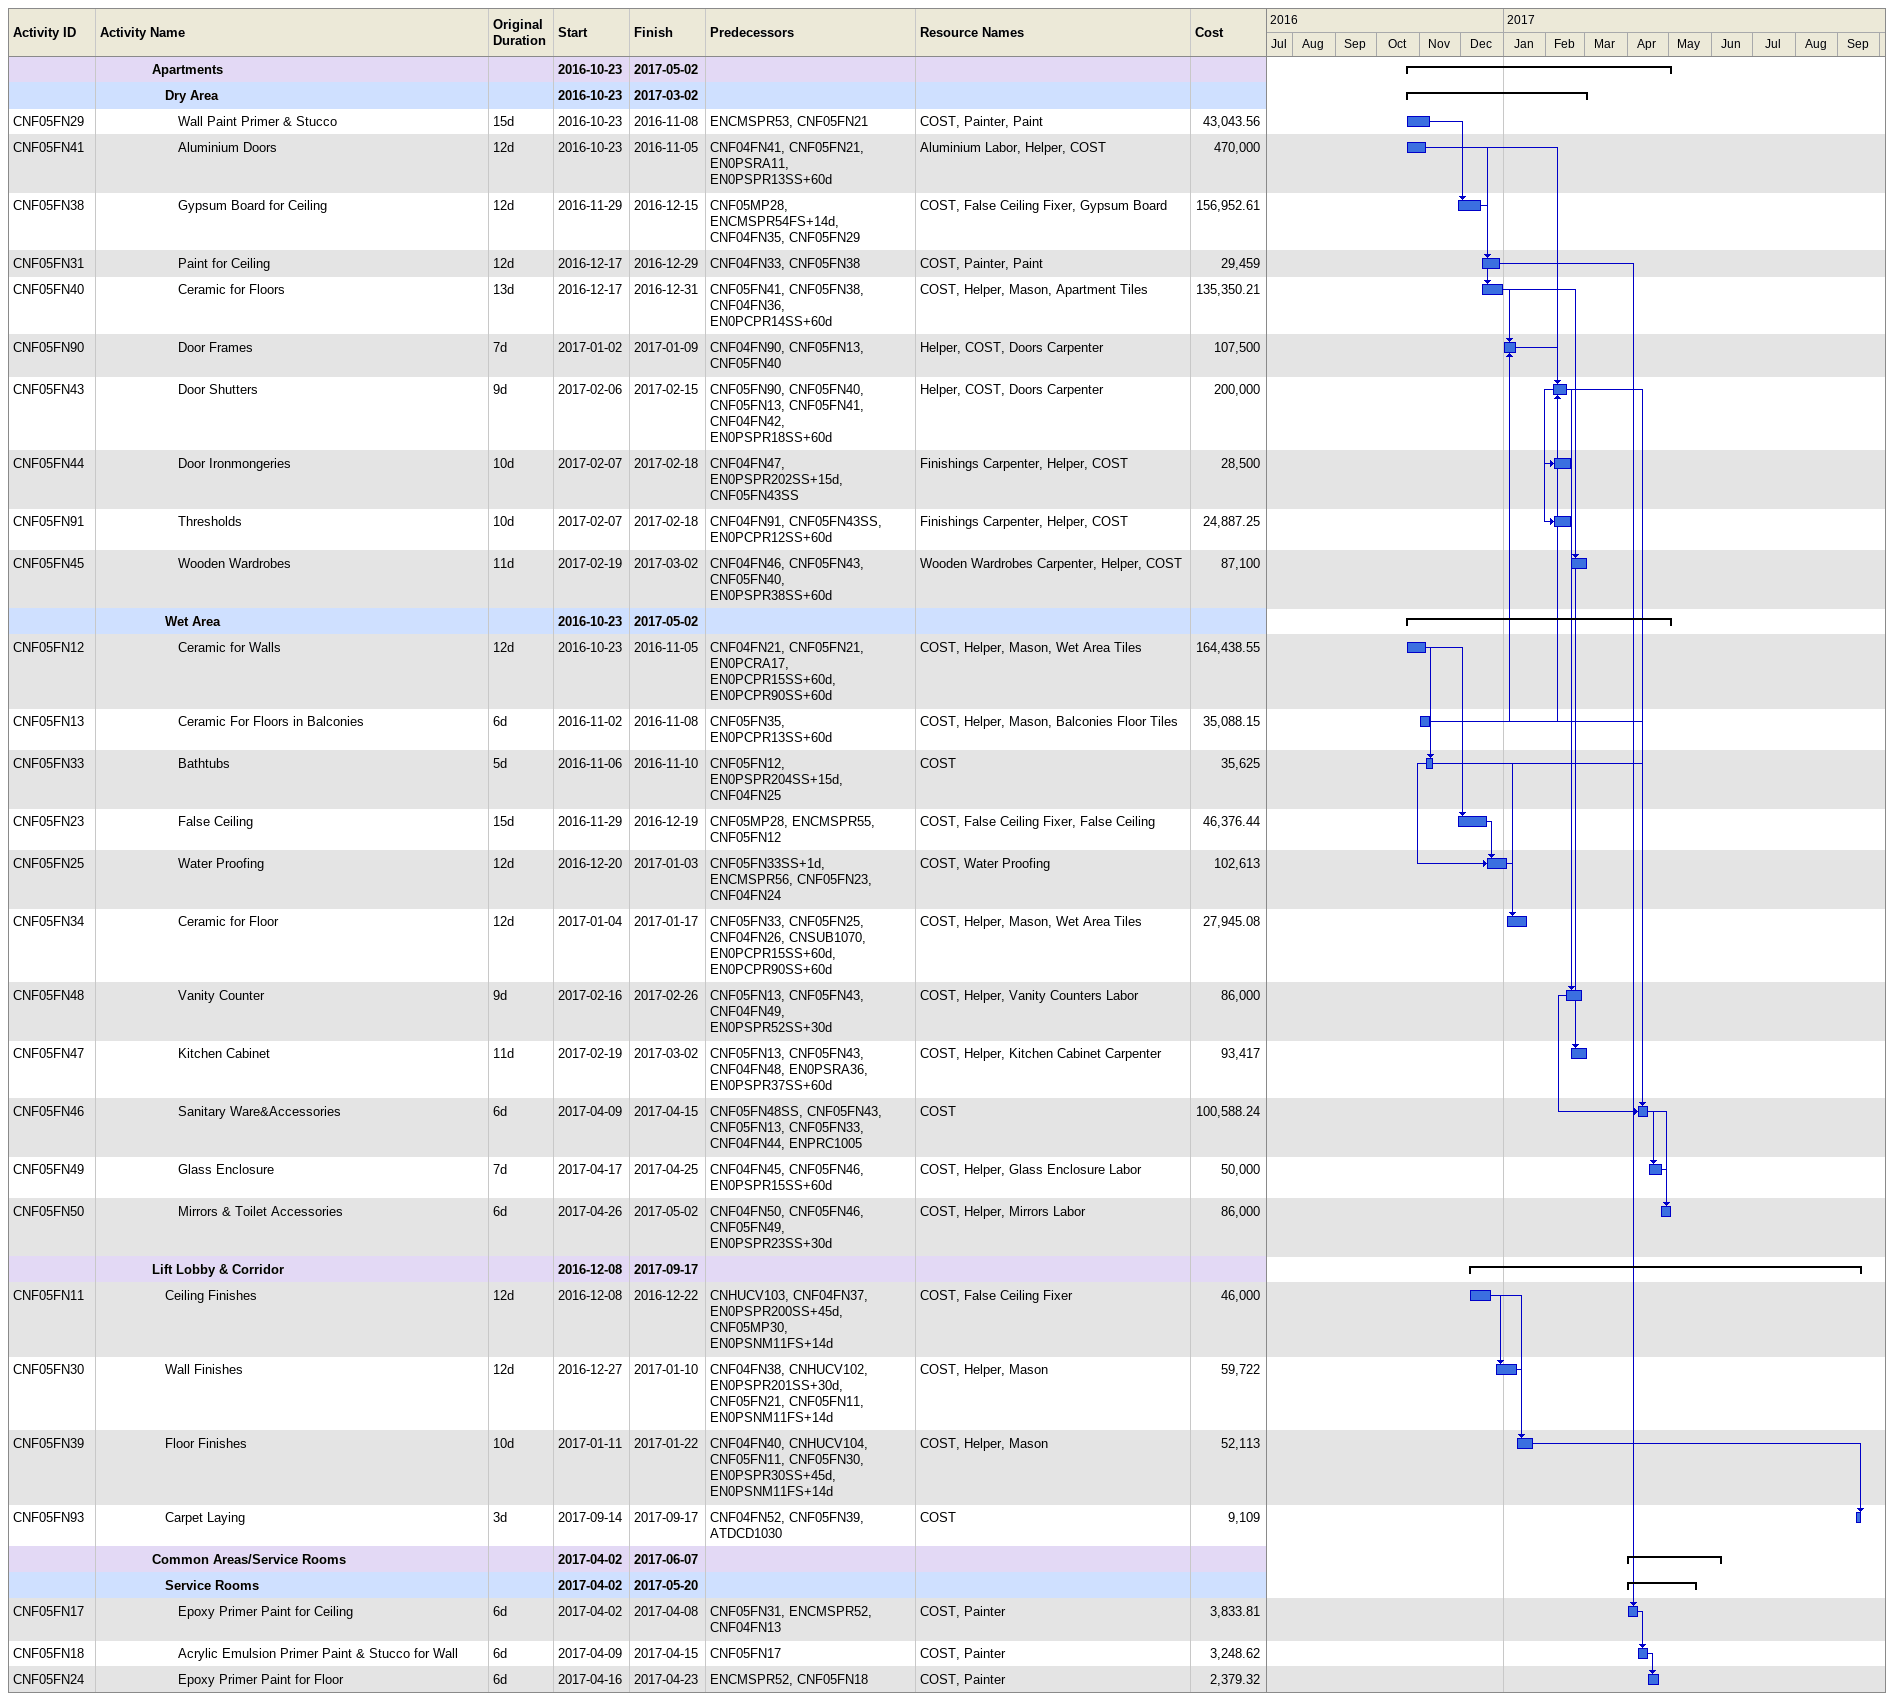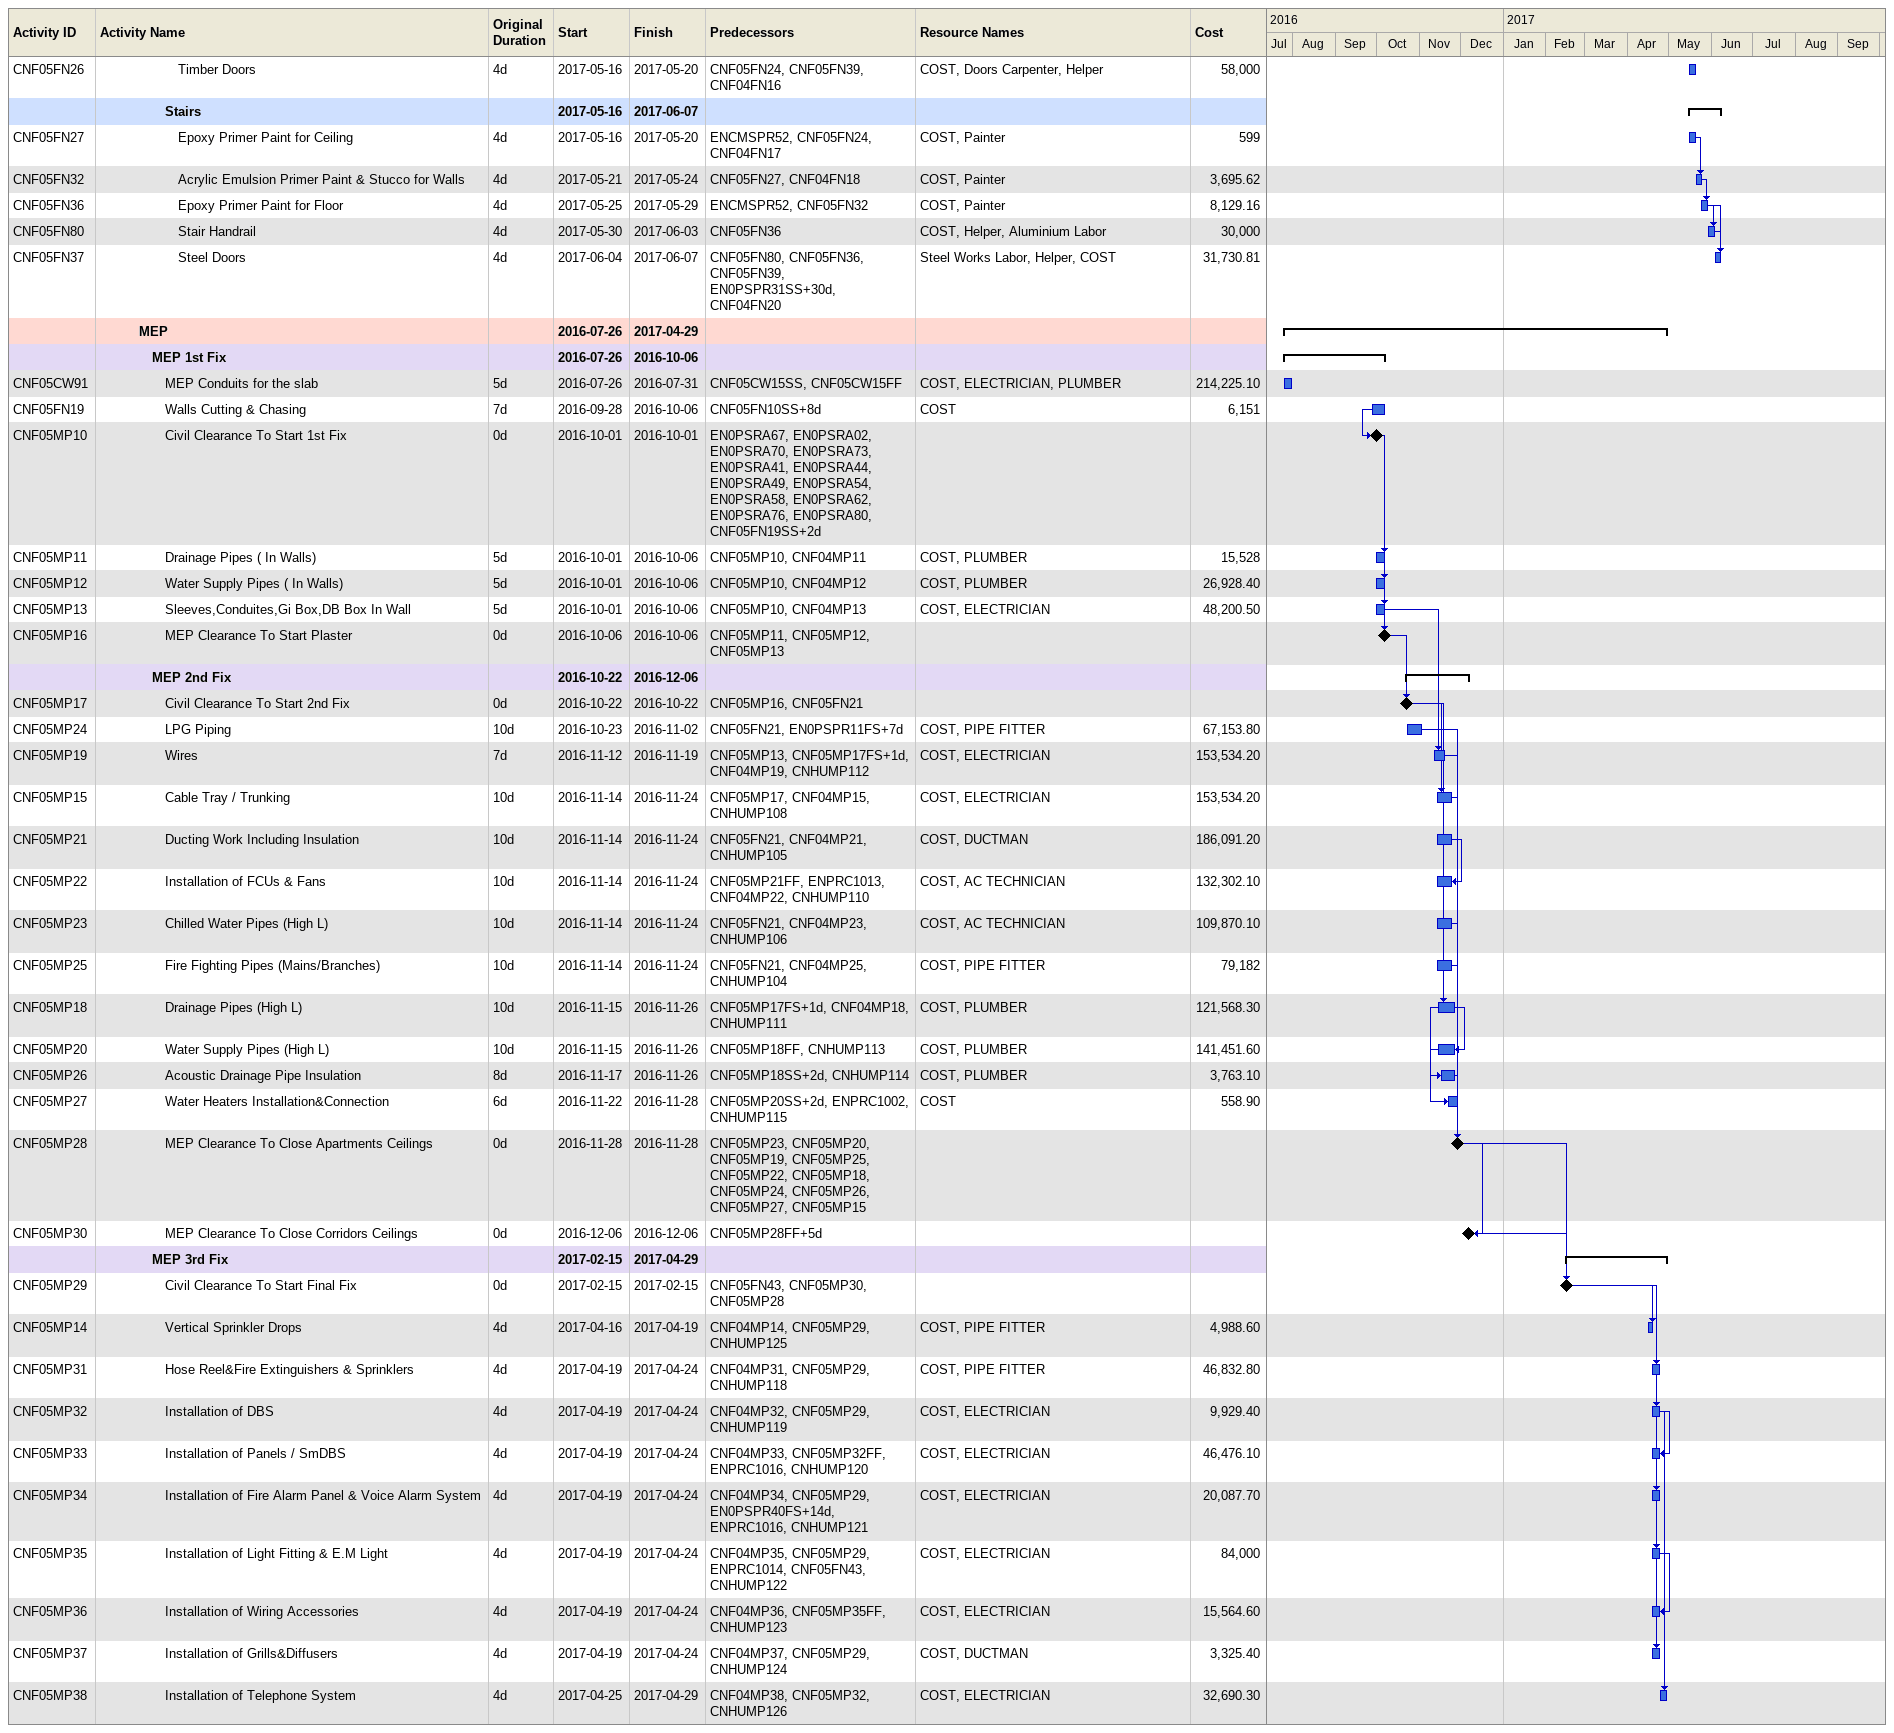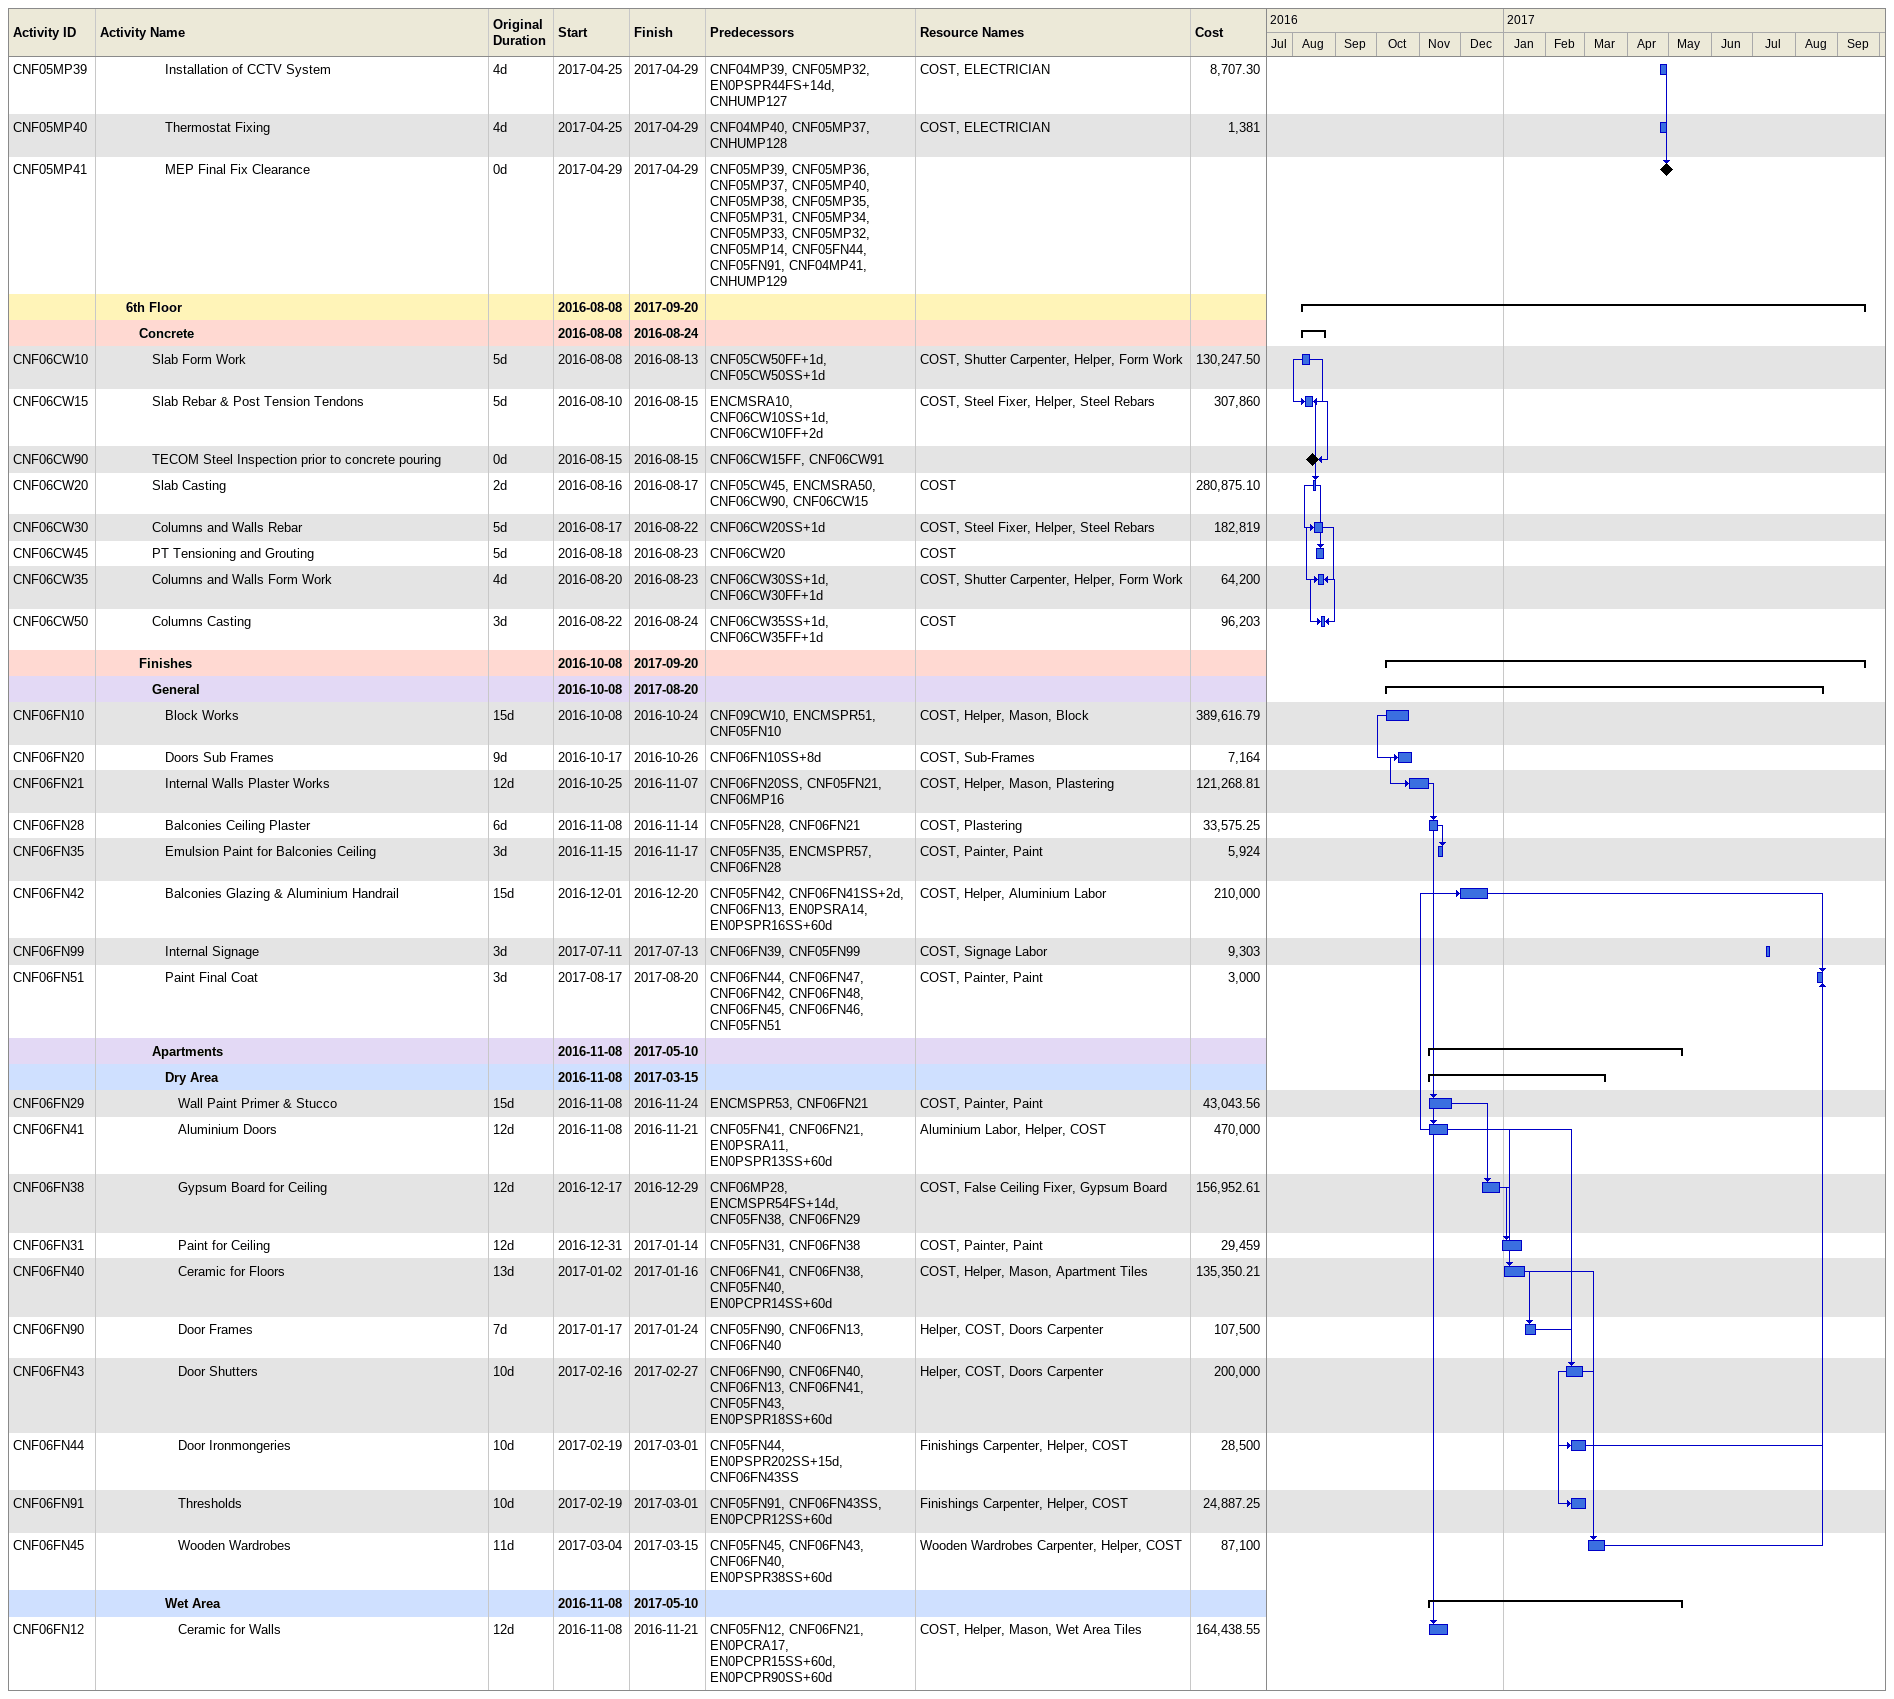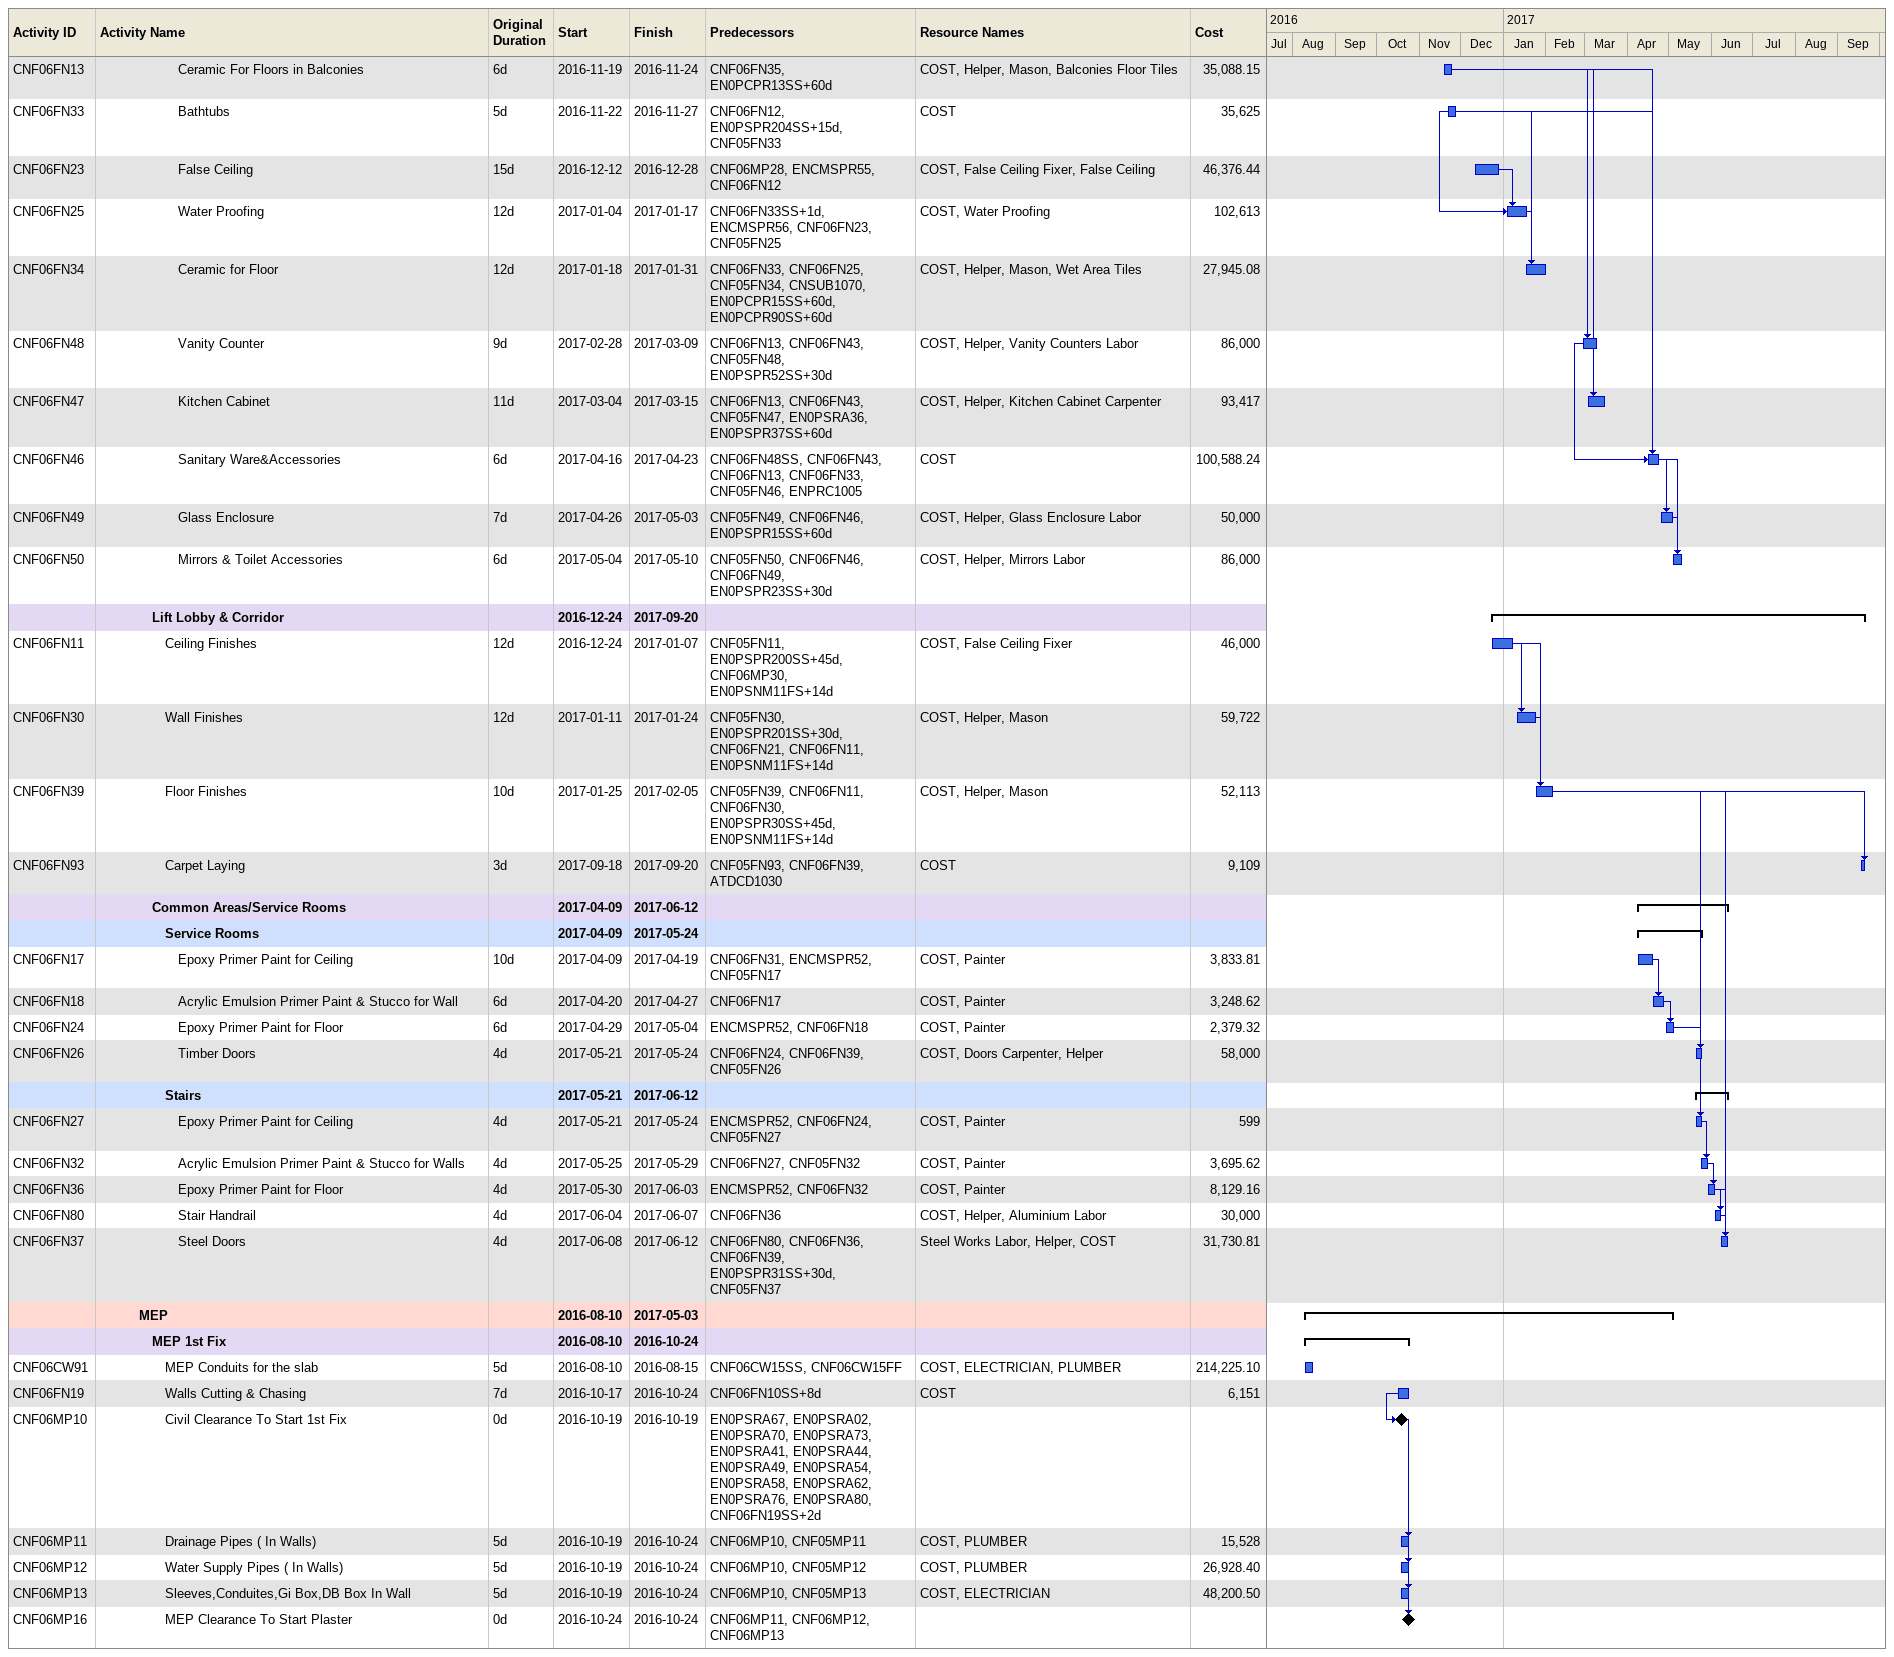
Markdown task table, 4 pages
| ID | Level | Task | Original duration | Start | Finish | Predecessors | Resources | Cost |
|---|---|---|---|---|---|---|---|---|
|  | 5 | **Apartments** |  | 2016-10-23 | 2017-05-02 |  |  |  |
|  | 6 | **Dry Area** |  | 2016-10-23 | 2017-03-02 |  |  |  |
| CNF05FN29 | 7 | Wall Paint Primer & Stucco | 15d | 2016-10-23 | 2016-11-08 | ENCMSPR53, CNF05FN21 | COST, Painter, Paint | 43043.56 |
| CNF05FN41 | 7 | Aluminium Doors | 12d | 2016-10-23 | 2016-11-05 | CNF04FN41, CNF05FN21, EN0PSRA11, EN0PSPR13SS+60d | Aluminium Labor, Helper, COST | 470000 |
| CNF05FN38 | 7 | Gypsum Board for Ceiling | 12d | 2016-11-29 | 2016-12-15 | CNF05MP28, ENCMSPR54FS+14d, CNF04FN35, CNF05FN29 | COST, False Ceiling Fixer, Gypsum Board | 156952.61 |
| CNF05FN31 | 7 | Paint for Ceiling | 12d | 2016-12-17 | 2016-12-29 | CNF04FN33, CNF05FN38 | COST, Painter, Paint | 29459 |
| CNF05FN40 | 7 | Ceramic for Floors | 13d | 2016-12-17 | 2016-12-31 | CNF05FN41, CNF05FN38, CNF04FN36, EN0PCPR14SS+60d | COST, Helper, Mason, Apartment Tiles | 135350.21 |
| CNF05FN90 | 7 | Door Frames | 7d | 2017-01-02 | 2017-01-09 | CNF04FN90, CNF05FN13, CNF05FN40 | Helper, COST, Doors Carpenter | 107500 |
| CNF05FN43 | 7 | Door Shutters | 9d | 2017-02-06 | 2017-02-15 | CNF05FN90, CNF05FN40, CNF05FN13, CNF05FN41, CNF04FN42, EN0PSPR18SS+60d | Helper, COST, Doors Carpenter | 200000 |
| CNF05FN44 | 7 | Door Ironmongeries | 10d | 2017-02-07 | 2017-02-18 | CNF04FN47, EN0PSPR202SS+15d, CNF05FN43SS | Finishings Carpenter, Helper, COST | 28500 |
| CNF05FN91 | 7 | Thresholds | 10d | 2017-02-07 | 2017-02-18 | CNF04FN91, CNF05FN43SS, EN0PCPR12SS+60d | Finishings Carpenter, Helper, COST | 24887.25 |
| CNF05FN45 | 7 | Wooden Wardrobes | 11d | 2017-02-19 | 2017-03-02 | CNF04FN46, CNF05FN43, CNF05FN40, EN0PSPR38SS+60d | Wooden Wardrobes Carpenter, Helper, COST | 87100 |
|  | 6 | **Wet Area** |  | 2016-10-23 | 2017-05-02 |  |  |  |
| CNF05FN12 | 7 | Ceramic for Walls | 12d | 2016-10-23 | 2016-11-05 | CNF04FN21, CNF05FN21, EN0PCRA17, EN0PCPR15SS+60d, EN0PCPR90SS+60d | COST, Helper, Mason, Wet Area Tiles | 164438.55 |
| CNF05FN13 | 7 | Ceramic For Floors in Balconies | 6d | 2016-11-02 | 2016-11-08 | CNF05FN35, EN0PCPR13SS+60d | COST, Helper, Mason, Balconies Floor Tiles | 35088.15 |
| CNF05FN33 | 7 | Bathtubs | 5d | 2016-11-06 | 2016-11-10 | CNF05FN12, EN0PSPR204SS+15d, CNF04FN25 | COST | 35625 |
| CNF05FN23 | 7 | False Ceiling | 15d | 2016-11-29 | 2016-12-19 | CNF05MP28, ENCMSPR55, CNF05FN12 | COST, False Ceiling Fixer, False Ceiling | 46376.44 |
| CNF05FN25 | 7 | Water Proofing | 12d | 2016-12-20 | 2017-01-03 | CNF05FN33SS+1d, ENCMSPR56, CNF05FN23, CNF04FN24 | COST, Water Proofing | 102613 |
| CNF05FN34 | 7 | Ceramic for Floor | 12d | 2017-01-04 | 2017-01-17 | CNF05FN33, CNF05FN25, CNF04FN26, CNSUB1070, EN0PCPR15SS+60d, EN0PCPR90SS+60d | COST, Helper, Mason, Wet Area Tiles | 27945.08 |
| CNF05FN48 | 7 | Vanity Counter | 9d | 2017-02-16 | 2017-02-26 | CNF05FN13, CNF05FN43, CNF04FN49, EN0PSPR52SS+30d | COST, Helper, Vanity Counters Labor | 86000 |
| CNF05FN47 | 7 | Kitchen Cabinet | 11d | 2017-02-19 | 2017-03-02 | CNF05FN13, CNF05FN43, CNF04FN48, EN0PSRA36, EN0PSPR37SS+60d | COST, Helper, Kitchen Cabinet Carpenter | 93417 |
| CNF05FN46 | 7 | Sanitary Ware&Accessories | 6d | 2017-04-09 | 2017-04-15 | CNF05FN48SS, CNF05FN43, CNF05FN13, CNF05FN33, CNF04FN44, ENPRC1005 | COST | 100588.24 |
| CNF05FN49 | 7 | Glass Enclosure | 7d | 2017-04-17 | 2017-04-25 | CNF04FN45, CNF05FN46, EN0PSPR15SS+60d | COST, Helper, Glass Enclosure Labor | 50000 |
| CNF05FN50 | 7 | Mirrors & Toilet Accessories | 6d | 2017-04-26 | 2017-05-02 | CNF04FN50, CNF05FN46, CNF05FN49, EN0PSPR23SS+30d | COST, Helper, Mirrors Labor | 86000 |
|  | 5 | **Lift Lobby & Corridor** |  | 2016-12-08 | 2017-09-17 |  |  |  |
| CNF05FN11 | 6 | Ceiling Finishes | 12d | 2016-12-08 | 2016-12-22 | CNHUCV103, CNF04FN37, EN0PSPR200SS+45d, CNF05MP30, EN0PSNM11FS+14d | COST, False Ceiling Fixer | 46000 |
| CNF05FN30 | 6 | Wall Finishes | 12d | 2016-12-27 | 2017-01-10 | CNF04FN38, CNHUCV102, EN0PSPR201SS+30d, CNF05FN21, CNF05FN11, EN0PSNM11FS+14d | COST, Helper, Mason | 59722 |
| CNF05FN39 | 6 | Floor Finishes | 10d | 2017-01-11 | 2017-01-22 | CNF04FN40, CNHUCV104, CNF05FN11, CNF05FN30, EN0PSPR30SS+45d, EN0PSNM11FS+14d | COST, Helper, Mason | 52113 |
| CNF05FN93 | 6 | Carpet Laying | 3d | 2017-09-14 | 2017-09-17 | CNF04FN52, CNF05FN39, ATDCD1030 | COST | 9109 |
|  | 5 | **Common Areas/Service Rooms** |  | 2017-04-02 | 2017-06-07 |  |  |  |
|  | 6 | **Service Rooms** |  | 2017-04-02 | 2017-05-20 |  |  |  |
| CNF05FN17 | 7 | Epoxy Primer Paint for Ceiling | 6d | 2017-04-02 | 2017-04-08 | CNF05FN31, ENCMSPR52, CNF04FN13 | COST, Painter | 3833.81 |
| CNF05FN18 | 7 | Acrylic Emulsion Primer Paint & Stucco for Wall | 6d | 2017-04-09 | 2017-04-15 | CNF05FN17 | COST, Painter | 3248.62 |
| CNF05FN24 | 7 | Epoxy Primer Paint for Floor | 6d | 2017-04-16 | 2017-04-23 | ENCMSPR52, CNF05FN18 | COST, Painter | 2379.32 |
| CNF05FN26 | 7 | Timber Doors | 4d | 2017-05-16 | 2017-05-20 | CNF05FN24, CNF05FN39, CNF04FN16 | COST, Doors Carpenter, Helper | 58000 |
|  | 6 | **Stairs** |  | 2017-05-16 | 2017-06-07 |  |  |  |
| CNF05FN27 | 7 | Epoxy Primer Paint for Ceiling | 4d | 2017-05-16 | 2017-05-20 | ENCMSPR52, CNF05FN24, CNF04FN17 | COST, Painter | 599 |
| CNF05FN32 | 7 | Acrylic Emulsion Primer Paint & Stucco for Walls | 4d | 2017-05-21 | 2017-05-24 | CNF05FN27, CNF04FN18 | COST, Painter | 3695.62 |
| CNF05FN36 | 7 | Epoxy Primer Paint for Floor | 4d | 2017-05-25 | 2017-05-29 | ENCMSPR52, CNF05FN32 | COST, Painter | 8129.16 |
| CNF05FN80 | 7 | Stair Handrail | 4d | 2017-05-30 | 2017-06-03 | CNF05FN36 | COST, Helper, Aluminium Labor | 30000 |
| CNF05FN37 | 7 | Steel Doors | 4d | 2017-06-04 | 2017-06-07 | CNF05FN80, CNF05FN36, CNF05FN39, EN0PSPR31SS+30d, CNF04FN20 | Steel Works Labor, Helper, COST | 31730.81 |
|  | 4 | **MEP** |  | 2016-07-26 | 2017-04-29 |  |  |  |
|  | 5 | **MEP 1st Fix** |  | 2016-07-26 | 2016-10-06 |  |  |  |
| CNF05CW91 | 6 | MEP Conduits for the slab | 5d | 2016-07-26 | 2016-07-31 | CNF05CW15SS, CNF05CW15FF | COST, ELECTRICIAN, PLUMBER | 214225.10 |
| CNF05FN19 | 6 | Walls Cutting & Chasing | 7d | 2016-09-28 | 2016-10-06 | CNF05FN10SS+8d | COST | 6151 |
| CNF05MP10 | 6 | Civil Clearance To Start 1st Fix | 0d | 2016-10-01 | 2016-10-01 | EN0PSRA67, EN0PSRA02, EN0PSRA70, EN0PSRA73, EN0PSRA41, EN0PSRA44, EN0PSRA49, EN0PSRA54, EN0PSRA58, EN0PSRA62, EN0PSRA76, EN0PSRA80, CNF05FN19SS+2d |  |  |
| CNF05MP11 | 6 | Drainage Pipes ( In Walls) | 5d | 2016-10-01 | 2016-10-06 | CNF05MP10, CNF04MP11 | COST, PLUMBER | 15528 |
| CNF05MP12 | 6 | Water Supply Pipes ( In Walls) | 5d | 2016-10-01 | 2016-10-06 | CNF05MP10, CNF04MP12 | COST, PLUMBER | 26928.40 |
| CNF05MP13 | 6 | Sleeves,Conduites,Gi Box,DB Box In Wall | 5d | 2016-10-01 | 2016-10-06 | CNF05MP10, CNF04MP13 | COST, ELECTRICIAN | 48200.50 |
| CNF05MP16 | 6 | MEP Clearance To Start Plaster | 0d | 2016-10-06 | 2016-10-06 | CNF05MP11, CNF05MP12, CNF05MP13 |  |  |
|  | 5 | **MEP 2nd Fix** |  | 2016-10-22 | 2016-12-06 |  |  |  |
| CNF05MP17 | 6 | Civil Clearance To Start 2nd Fix | 0d | 2016-10-22 | 2016-10-22 | CNF05MP16, CNF05FN21 |  |  |
| CNF05MP24 | 6 | LPG Piping | 10d | 2016-10-23 | 2016-11-02 | CNF05FN21, EN0PSPR11FS+7d | COST, PIPE FITTER | 67153.80 |
| CNF05MP19 | 6 | Wires | 7d | 2016-11-12 | 2016-11-19 | CNF05MP13, CNF05MP17FS+1d, CNF04MP19, CNHUMP112 | COST, ELECTRICIAN | 153534.20 |
| CNF05MP15 | 6 | Cable Tray / Trunking | 10d | 2016-11-14 | 2016-11-24 | CNF05MP17, CNF04MP15, CNHUMP108 | COST, ELECTRICIAN | 153534.20 |
| CNF05MP21 | 6 | Ducting Work Including Insulation | 10d | 2016-11-14 | 2016-11-24 | CNF05FN21, CNF04MP21, CNHUMP105 | COST, DUCTMAN | 186091.20 |
| CNF05MP22 | 6 | Installation of FCUs & Fans | 10d | 2016-11-14 | 2016-11-24 | CNF05MP21FF, ENPRC1013, CNF04MP22, CNHUMP110 | COST, AC TECHNICIAN | 132302.10 |
| CNF05MP23 | 6 | Chilled Water Pipes (High L) | 10d | 2016-11-14 | 2016-11-24 | CNF05FN21, CNF04MP23, CNHUMP106 | COST, AC TECHNICIAN | 109870.10 |
| CNF05MP25 | 6 | Fire Fighting Pipes (Mains/Branches) | 10d | 2016-11-14 | 2016-11-24 | CNF05FN21, CNF04MP25, CNHUMP104 | COST, PIPE FITTER | 79182 |
| CNF05MP18 | 6 | Drainage Pipes (High L) | 10d | 2016-11-15 | 2016-11-26 | CNF05MP17FS+1d, CNF04MP18, CNHUMP111 | COST, PLUMBER | 121568.30 |
| CNF05MP20 | 6 | Water Supply Pipes (High L) | 10d | 2016-11-15 | 2016-11-26 | CNF05MP18FF, CNHUMP113 | COST, PLUMBER | 141451.60 |
| CNF05MP26 | 6 | Acoustic Drainage Pipe Insulation | 8d | 2016-11-17 | 2016-11-26 | CNF05MP18SS+2d, CNHUMP114 | COST, PLUMBER | 3763.10 |
| CNF05MP27 | 6 | Water Heaters Installation&Connection | 6d | 2016-11-22 | 2016-11-28 | CNF05MP20SS+2d, ENPRC1002, CNHUMP115 | COST | 558.90 |
| CNF05MP28 | 6 | MEP Clearance To Close Apartments Ceilings | 0d | 2016-11-28 | 2016-11-28 | CNF05MP23, CNF05MP20, CNF05MP19, CNF05MP25, CNF05MP22, CNF05MP18, CNF05MP24, CNF05MP26, CNF05MP27, CNF05MP15 |  |  |
| CNF05MP30 | 6 | MEP Clearance To Close Corridors Ceilings | 0d | 2016-12-06 | 2016-12-06 | CNF05MP28FF+5d |  |  |
|  | 5 | **MEP 3rd Fix** |  | 2017-02-15 | 2017-04-29 |  |  |  |
| CNF05MP29 | 6 | Civil Clearance To Start Final Fix | 0d | 2017-02-15 | 2017-02-15 | CNF05FN43, CNF05MP30, CNF05MP28 |  |  |
| CNF05MP14 | 6 | Vertical Sprinkler Drops | 4d | 2017-04-16 | 2017-04-19 | CNF04MP14, CNF05MP29, CNHUMP125 | COST, PIPE FITTER | 4988.60 |
| CNF05MP31 | 6 | Hose Reel&Fire Extinguishers & Sprinklers | 4d | 2017-04-19 | 2017-04-24 | CNF04MP31, CNF05MP29, CNHUMP118 | COST, PIPE FITTER | 46832.80 |
| CNF05MP32 | 6 | Installation of DBS | 4d | 2017-04-19 | 2017-04-24 | CNF04MP32, CNF05MP29, CNHUMP119 | COST, ELECTRICIAN | 9929.40 |
| CNF05MP33 | 6 | Installation of Panels / SmDBS | 4d | 2017-04-19 | 2017-04-24 | CNF04MP33, CNF05MP32FF, ENPRC1016, CNHUMP120 | COST, ELECTRICIAN | 46476.10 |
| CNF05MP34 | 6 | Installation of Fire Alarm Panel & Voice Alarm System | 4d | 2017-04-19 | 2017-04-24 | CNF04MP34, CNF05MP29, EN0PSPR40FS+14d, ENPRC1016, CNHUMP121 | COST, ELECTRICIAN | 20087.70 |
| CNF05MP35 | 6 | Installation of Light Fitting & E.M Light | 4d | 2017-04-19 | 2017-04-24 | CNF04MP35, CNF05MP29, ENPRC1014, CNF05FN43, CNHUMP122 | COST, ELECTRICIAN | 84000 |
| CNF05MP36 | 6 | Installation of Wiring Accessories | 4d | 2017-04-19 | 2017-04-24 | CNF04MP36, CNF05MP35FF, CNHUMP123 | COST, ELECTRICIAN | 15564.60 |
| CNF05MP37 | 6 | Installation of Grills&Diffusers | 4d | 2017-04-19 | 2017-04-24 | CNF04MP37, CNF05MP29, CNHUMP124 | COST, DUCTMAN | 3325.40 |
| CNF05MP38 | 6 | Installation of Telephone System | 4d | 2017-04-25 | 2017-04-29 | CNF04MP38, CNF05MP32, CNHUMP126 | COST, ELECTRICIAN | 32690.30 |
| CNF05MP39 | 6 | Installation of CCTV System | 4d | 2017-04-25 | 2017-04-29 | CNF04MP39, CNF05MP32, EN0PSPR44FS+14d, CNHUMP127 | COST, ELECTRICIAN | 8707.30 |
| CNF05MP40 | 6 | Thermostat Fixing | 4d | 2017-04-25 | 2017-04-29 | CNF04MP40, CNF05MP37, CNHUMP128 | COST, ELECTRICIAN | 1381 |
| CNF05MP41 | 6 | MEP Final Fix Clearance | 0d | 2017-04-29 | 2017-04-29 | CNF05MP39, CNF05MP36, CNF05MP37, CNF05MP40, CNF05MP38, CNF05MP35, CNF05MP31, CNF05MP34, CNF05MP33, CNF05MP32, CNF05MP14, CNF05FN44, CNF05FN91, CNF04MP41, CNHUMP129 |  |  |
|  | 3 | **6th Floor** |  | 2016-08-08 | 2017-09-20 |  |  |  |
|  | 4 | **Concrete** |  | 2016-08-08 | 2016-08-24 |  |  |  |
| CNF06CW10 | 5 | Slab Form Work | 5d | 2016-08-08 | 2016-08-13 | CNF05CW50FF+1d, CNF05CW50SS+1d | COST, Shutter Carpenter, Helper, Form Work | 130247.50 |
| CNF06CW15 | 5 | Slab Rebar & Post Tension Tendons | 5d | 2016-08-10 | 2016-08-15 | ENCMSRA10, CNF06CW10SS+1d, CNF06CW10FF+2d | COST, Steel Fixer, Helper, Steel Rebars | 307860 |
| CNF06CW90 | 5 | TECOM Steel Inspection prior to concrete pouring | 0d | 2016-08-15 | 2016-08-15 | CNF06CW15FF, CNF06CW91 |  |  |
| CNF06CW20 | 5 | Slab Casting | 2d | 2016-08-16 | 2016-08-17 | CNF05CW45, ENCMSRA50, CNF06CW90, CNF06CW15 | COST | 280875.10 |
| CNF06CW30 | 5 | Columns and Walls Rebar | 5d | 2016-08-17 | 2016-08-22 | CNF06CW20SS+1d | COST, Steel Fixer, Helper, Steel Rebars | 182819 |
| CNF06CW45 | 5 | PT Tensioning and Grouting | 5d | 2016-08-18 | 2016-08-23 | CNF06CW20 | COST |  |
| CNF06CW35 | 5 | Columns and Walls Form Work | 4d | 2016-08-20 | 2016-08-23 | CNF06CW30SS+1d, CNF06CW30FF+1d | COST, Shutter Carpenter, Helper, Form Work | 64200 |
| CNF06CW50 | 5 | Columns Casting | 3d | 2016-08-22 | 2016-08-24 | CNF06CW35SS+1d, CNF06CW35FF+1d | COST | 96203 |
|  | 4 | **Finishes** |  | 2016-10-08 | 2017-09-20 |  |  |  |
|  | 5 | **General** |  | 2016-10-08 | 2017-08-20 |  |  |  |
| CNF06FN10 | 6 | Block Works | 15d | 2016-10-08 | 2016-10-24 | CNF09CW10, ENCMSPR51, CNF05FN10 | COST, Helper, Mason, Block | 389616.79 |
| CNF06FN20 | 6 | Doors Sub Frames | 9d | 2016-10-17 | 2016-10-26 | CNF06FN10SS+8d | COST, Sub-Frames | 7164 |
| CNF06FN21 | 6 | Internal Walls Plaster Works | 12d | 2016-10-25 | 2016-11-07 | CNF06FN20SS, CNF05FN21, CNF06MP16 | COST, Helper, Mason, Plastering | 121268.81 |
| CNF06FN28 | 6 | Balconies Ceiling Plaster | 6d | 2016-11-08 | 2016-11-14 | CNF05FN28, CNF06FN21 | COST, Plastering | 33575.25 |
| CNF06FN35 | 6 | Emulsion Paint for Balconies Ceiling | 3d | 2016-11-15 | 2016-11-17 | CNF05FN35, ENCMSPR57, CNF06FN28 | COST, Painter, Paint | 5924 |
| CNF06FN42 | 6 | Balconies Glazing & Aluminium Handrail | 15d | 2016-12-01 | 2016-12-20 | CNF05FN42, CNF06FN41SS+2d, CNF06FN13, EN0PSRA14, EN0PSPR16SS+60d | COST, Helper, Aluminium Labor | 210000 |
| CNF06FN99 | 6 | Internal Signage | 3d | 2017-07-11 | 2017-07-13 | CNF06FN39, CNF05FN99 | COST, Signage Labor | 9303 |
| CNF06FN51 | 6 | Paint Final Coat | 3d | 2017-08-17 | 2017-08-20 | CNF06FN44, CNF06FN47, CNF06FN42, CNF06FN48, CNF06FN45, CNF06FN46, CNF05FN51 | COST, Painter, Paint | 3000 |
|  | 5 | **Apartments** |  | 2016-11-08 | 2017-05-10 |  |  |  |
|  | 6 | **Dry Area** |  | 2016-11-08 | 2017-03-15 |  |  |  |
| CNF06FN29 | 7 | Wall Paint Primer & Stucco | 15d | 2016-11-08 | 2016-11-24 | ENCMSPR53, CNF06FN21 | COST, Painter, Paint | 43043.56 |
| CNF06FN41 | 7 | Aluminium Doors | 12d | 2016-11-08 | 2016-11-21 | CNF05FN41, CNF06FN21, EN0PSRA11, EN0PSPR13SS+60d | Aluminium Labor, Helper, COST | 470000 |
| CNF06FN38 | 7 | Gypsum Board for Ceiling | 12d | 2016-12-17 | 2016-12-29 | CNF06MP28, ENCMSPR54FS+14d, CNF05FN38, CNF06FN29 | COST, False Ceiling Fixer, Gypsum Board | 156952.61 |
| CNF06FN31 | 7 | Paint for Ceiling | 12d | 2016-12-31 | 2017-01-14 | CNF05FN31, CNF06FN38 | COST, Painter, Paint | 29459 |
| CNF06FN40 | 7 | Ceramic for Floors | 13d | 2017-01-02 | 2017-01-16 | CNF06FN41, CNF06FN38, CNF05FN40, EN0PCPR14SS+60d | COST, Helper, Mason, Apartment Tiles | 135350.21 |
| CNF06FN90 | 7 | Door Frames | 7d | 2017-01-17 | 2017-01-24 | CNF05FN90, CNF06FN13, CNF06FN40 | Helper, COST, Doors Carpenter | 107500 |
| CNF06FN43 | 7 | Door Shutters | 10d | 2017-02-16 | 2017-02-27 | CNF06FN90, CNF06FN40, CNF06FN13, CNF06FN41, CNF05FN43, EN0PSPR18SS+60d | Helper, COST, Doors Carpenter | 200000 |
| CNF06FN44 | 7 | Door Ironmongeries | 10d | 2017-02-19 | 2017-03-01 | CNF05FN44, EN0PSPR202SS+15d, CNF06FN43SS | Finishings Carpenter, Helper, COST | 28500 |
| CNF06FN91 | 7 | Thresholds | 10d | 2017-02-19 | 2017-03-01 | CNF05FN91, CNF06FN43SS, EN0PCPR12SS+60d | Finishings Carpenter, Helper, COST | 24887.25 |
| CNF06FN45 | 7 | Wooden Wardrobes | 11d | 2017-03-04 | 2017-03-15 | CNF05FN45, CNF06FN43, CNF06FN40, EN0PSPR38SS+60d | Wooden Wardrobes Carpenter, Helper, COST | 87100 |
|  | 6 | **Wet Area** |  | 2016-11-08 | 2017-05-10 |  |  |  |
| CNF06FN12 | 7 | Ceramic for Walls | 12d | 2016-11-08 | 2016-11-21 | CNF05FN12, CNF06FN21, EN0PCRA17, EN0PCPR15SS+60d, EN0PCPR90SS+60d | COST, Helper, Mason, Wet Area Tiles | 164438.55 |
| CNF06FN13 | 7 | Ceramic For Floors in Balconies | 6d | 2016-11-19 | 2016-11-24 | CNF06FN35, EN0PCPR13SS+60d | COST, Helper, Mason, Balconies Floor Tiles | 35088.15 |
| CNF06FN33 | 7 | Bathtubs | 5d | 2016-11-22 | 2016-11-27 | CNF06FN12, EN0PSPR204SS+15d, CNF05FN33 | COST | 35625 |
| CNF06FN23 | 7 | False Ceiling | 15d | 2016-12-12 | 2016-12-28 | CNF06MP28, ENCMSPR55, CNF06FN12 | COST, False Ceiling Fixer, False Ceiling | 46376.44 |
| CNF06FN25 | 7 | Water Proofing | 12d | 2017-01-04 | 2017-01-17 | CNF06FN33SS+1d, ENCMSPR56, CNF06FN23, CNF05FN25 | COST, Water Proofing | 102613 |
| CNF06FN34 | 7 | Ceramic for Floor | 12d | 2017-01-18 | 2017-01-31 | CNF06FN33, CNF06FN25, CNF05FN34, CNSUB1070, EN0PCPR15SS+60d, EN0PCPR90SS+60d | COST, Helper, Mason, Wet Area Tiles | 27945.08 |
| CNF06FN48 | 7 | Vanity Counter | 9d | 2017-02-28 | 2017-03-09 | CNF06FN13, CNF06FN43, CNF05FN48, EN0PSPR52SS+30d | COST, Helper, Vanity Counters Labor | 86000 |
| CNF06FN47 | 7 | Kitchen Cabinet | 11d | 2017-03-04 | 2017-03-15 | CNF06FN13, CNF06FN43, CNF05FN47, EN0PSRA36, EN0PSPR37SS+60d | COST, Helper, Kitchen Cabinet Carpenter | 93417 |
| CNF06FN46 | 7 | Sanitary Ware&Accessories | 6d | 2017-04-16 | 2017-04-23 | CNF06FN48SS, CNF06FN43, CNF06FN13, CNF06FN33, CNF05FN46, ENPRC1005 | COST | 100588.24 |
| CNF06FN49 | 7 | Glass Enclosure | 7d | 2017-04-26 | 2017-05-03 | CNF05FN49, CNF06FN46, EN0PSPR15SS+60d | COST, Helper, Glass Enclosure Labor | 50000 |
| CNF06FN50 | 7 | Mirrors & Toilet Accessories | 6d | 2017-05-04 | 2017-05-10 | CNF05FN50, CNF06FN46, CNF06FN49, EN0PSPR23SS+30d | COST, Helper, Mirrors Labor | 86000 |
|  | 5 | **Lift Lobby & Corridor** |  | 2016-12-24 | 2017-09-20 |  |  |  |
| CNF06FN11 | 6 | Ceiling Finishes | 12d | 2016-12-24 | 2017-01-07 | CNF05FN11, EN0PSPR200SS+45d, CNF06MP30, EN0PSNM11FS+14d | COST, False Ceiling Fixer | 46000 |
| CNF06FN30 | 6 | Wall Finishes | 12d | 2017-01-11 | 2017-01-24 | CNF05FN30, EN0PSPR201SS+30d, CNF06FN21, CNF06FN11, EN0PSNM11FS+14d | COST, Helper, Mason | 59722 |
| CNF06FN39 | 6 | Floor Finishes | 10d | 2017-01-25 | 2017-02-05 | CNF05FN39, CNF06FN11, CNF06FN30, EN0PSPR30SS+45d, EN0PSNM11FS+14d | COST, Helper, Mason | 52113 |
| CNF06FN93 | 6 | Carpet Laying | 3d | 2017-09-18 | 2017-09-20 | CNF05FN93, CNF06FN39, ATDCD1030 | COST | 9109 |
|  | 5 | **Common Areas/Service Rooms** |  | 2017-04-09 | 2017-06-12 |  |  |  |
|  | 6 | **Service Rooms** |  | 2017-04-09 | 2017-05-24 |  |  |  |
| CNF06FN17 | 7 | Epoxy Primer Paint for Ceiling | 10d | 2017-04-09 | 2017-04-19 | CNF06FN31, ENCMSPR52, CNF05FN17 | COST, Painter | 3833.81 |
| CNF06FN18 | 7 | Acrylic Emulsion Primer Paint & Stucco for Wall | 6d | 2017-04-20 | 2017-04-27 | CNF06FN17 | COST, Painter | 3248.62 |
| CNF06FN24 | 7 | Epoxy Primer Paint for Floor | 6d | 2017-04-29 | 2017-05-04 | ENCMSPR52, CNF06FN18 | COST, Painter | 2379.32 |
| CNF06FN26 | 7 | Timber Doors | 4d | 2017-05-21 | 2017-05-24 | CNF06FN24, CNF06FN39, CNF05FN26 | COST, Doors Carpenter, Helper | 58000 |
|  | 6 | **Stairs** |  | 2017-05-21 | 2017-06-12 |  |  |  |
| CNF06FN27 | 7 | Epoxy Primer Paint for Ceiling | 4d | 2017-05-21 | 2017-05-24 | ENCMSPR52, CNF06FN24, CNF05FN27 | COST, Painter | 599 |
| CNF06FN32 | 7 | Acrylic Emulsion Primer Paint & Stucco for Walls | 4d | 2017-05-25 | 2017-05-29 | CNF06FN27, CNF05FN32 | COST, Painter | 3695.62 |
| CNF06FN36 | 7 | Epoxy Primer Paint for Floor | 4d | 2017-05-30 | 2017-06-03 | ENCMSPR52, CNF06FN32 | COST, Painter | 8129.16 |
| CNF06FN80 | 7 | Stair Handrail | 4d | 2017-06-04 | 2017-06-07 | CNF06FN36 | COST, Helper, Aluminium Labor | 30000 |
| CNF06FN37 | 7 | Steel Doors | 4d | 2017-06-08 | 2017-06-12 | CNF06FN80, CNF06FN36, CNF06FN39, EN0PSPR31SS+30d, CNF05FN37 | Steel Works Labor, Helper, COST | 31730.81 |
|  | 4 | **MEP** |  | 2016-08-10 | 2017-05-03 |  |  |  |
|  | 5 | **MEP 1st Fix** |  | 2016-08-10 | 2016-10-24 |  |  |  |
| CNF06CW91 | 6 | MEP Conduits for the slab | 5d | 2016-08-10 | 2016-08-15 | CNF06CW15SS, CNF06CW15FF | COST, ELECTRICIAN, PLUMBER | 214225.10 |
| CNF06FN19 | 6 | Walls Cutting & Chasing | 7d | 2016-10-17 | 2016-10-24 | CNF06FN10SS+8d | COST | 6151 |
| CNF06MP10 | 6 | Civil Clearance To Start 1st Fix | 0d | 2016-10-19 | 2016-10-19 | EN0PSRA67, EN0PSRA02, EN0PSRA70, EN0PSRA73, EN0PSRA41, EN0PSRA44, EN0PSRA49, EN0PSRA54, EN0PSRA58, EN0PSRA62, EN0PSRA76, EN0PSRA80, CNF06FN19SS+2d |  |  |
| CNF06MP11 | 6 | Drainage Pipes ( In Walls) | 5d | 2016-10-19 | 2016-10-24 | CNF06MP10, CNF05MP11 | COST, PLUMBER | 15528 |
| CNF06MP12 | 6 | Water Supply Pipes ( In Walls) | 5d | 2016-10-19 | 2016-10-24 | CNF06MP10, CNF05MP12 | COST, PLUMBER | 26928.40 |
| CNF06MP13 | 6 | Sleeves,Conduites,Gi Box,DB Box In Wall | 5d | 2016-10-19 | 2016-10-24 | CNF06MP10, CNF05MP13 | COST, ELECTRICIAN | 48200.50 |
| CNF06MP16 | 6 | MEP Clearance To Start Plaster | 0d | 2016-10-24 | 2016-10-24 | CNF06MP11, CNF06MP12, CNF06MP13 |  |  |
